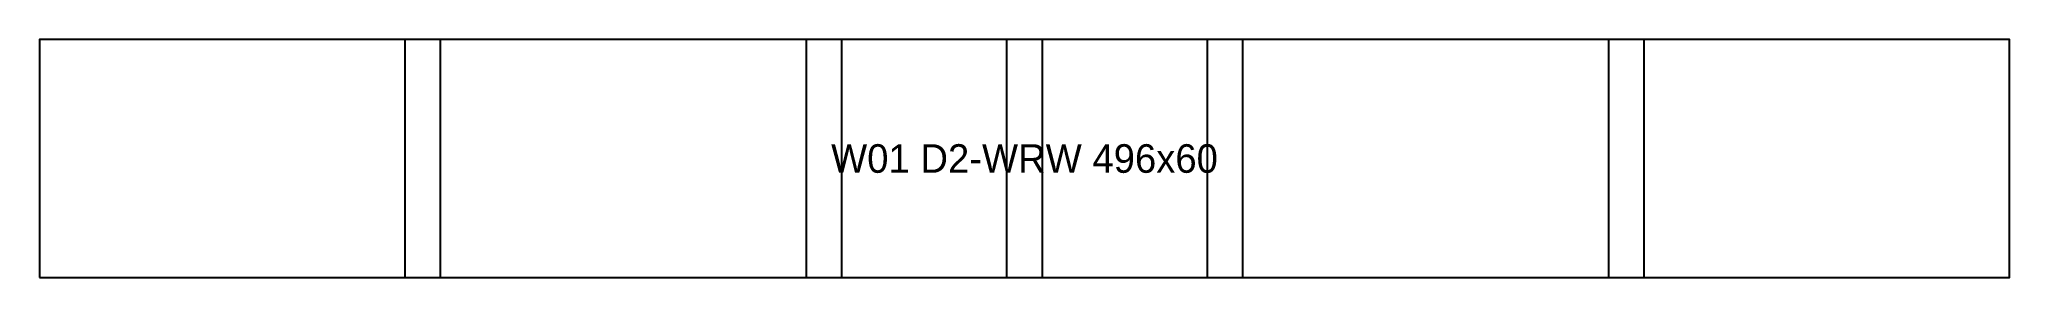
# Model space of a CAD drawing. Extents: x 0 to 496, y 0 to 60.
import ezdxf
from ezdxf.enums import TextEntityAlignment as Align

# ---------------------------------------------------------------- set-up
doc = ezdxf.new("R2010")
doc.units = 0
for name, color, linetype in [('OUTLINE', 7, 'CONTINUOUS'), ('UNIT_NUMBER', 94, 'CONTINUOUS'), ('WATCH_DIVIDER_SLOT', 7, 'CONTINUOUS')]:
    doc.layers.add(name, color=color, linetype=linetype)

msp = doc.modelspace()

# ---------------------------------------------------------------- linework, layer by layer
at = {"layer": 'OUTLINE'}
msp.add_lwpolyline([(0, 0), (496, 0), (496, 60), (0, 60)], close=True, dxfattribs=at)
at = {"layer": 'WATCH_DIVIDER_SLOT'}
for points in [[(92, 0), (101, 0), (101, 60), (92, 60)], [(193, 0), (202, 0), (202, 60), (193, 60)], [(243.5, 0), (252.5, 0), (252.5, 60), (243.5, 60)], [(294, 0), (303, 0), (303, 60), (294, 60)], [(395, 0), (404, 0), (404, 60), (395, 60)]]:
    msp.add_lwpolyline(points, close=True, dxfattribs=at)

# ---------------------------------------------------------------- texts
at = {"layer": 'UNIT_NUMBER'}
msp.add_text('W01 D2-WRW 496x60', height=7.2, dxfattribs=at).set_placement((248, 30), align=Align.MIDDLE_CENTER)

doc.saveas('drawing.dxf')
